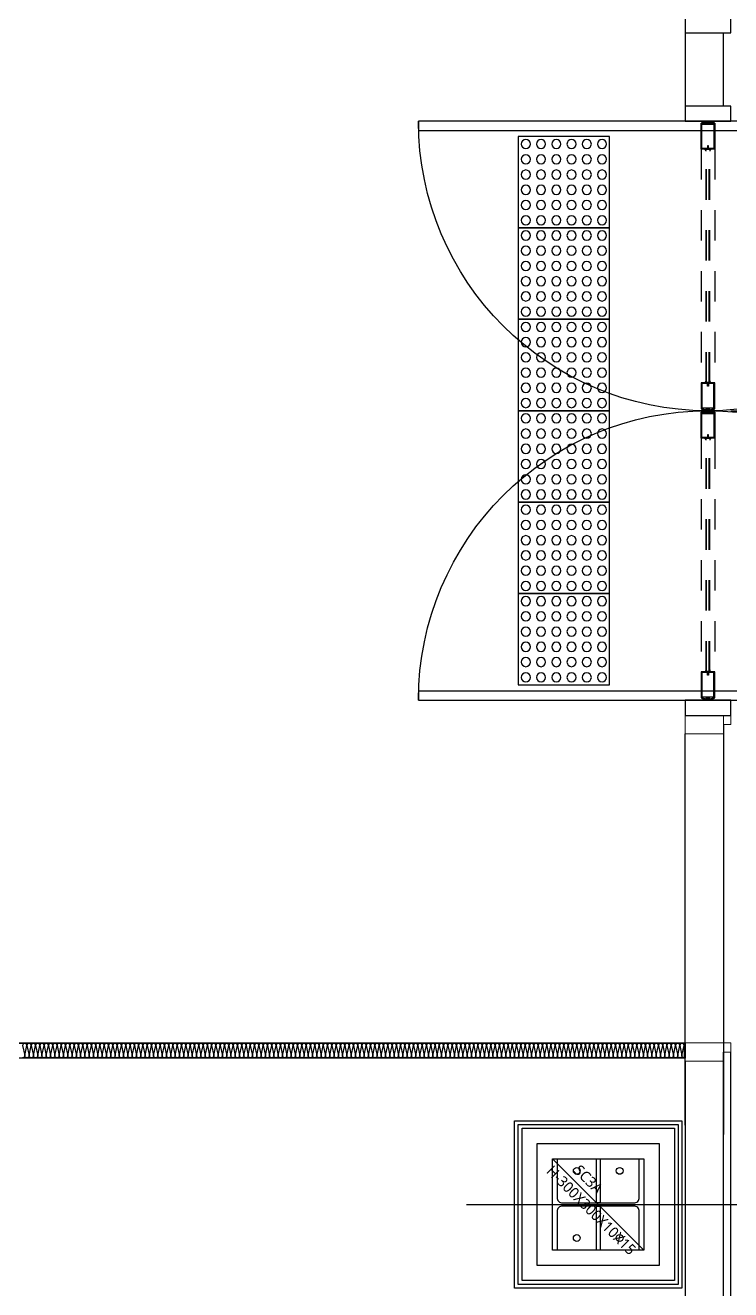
# Model space of a CAD drawing. Header units: millimetres. Extents: x 9 to 147, y 4 to 115.
# Drawn here: x 110.619 to 112.935, y 64.12 to 68.27 of the extents above; entities that cross this region are included whole.
import ezdxf
from ezdxf.enums import TextEntityAlignment as Align

# ---------------------------------------------------------------- set-up
doc = ezdxf.new("R2010")
doc.units = ezdxf.units.MM
doc.header["$LTSCALE"] = 200
doc.linetypes.add('XR-PLAN$0$CEN-GAUN', pattern=[32.2, 30, -1, 0.2, -1])
doc.linetypes.add('XR-PLAN$0$DASH', pattern=[0.35, 0.25, -0.1])
doc.layers.get('DEFPOINTS').update_dxf_attribs({"color": 137})
for name, color, linetype in [('XR-PLAN$0$01석고보드', 252, 'Continuous'), ('XR-PLAN$0$09GIRDER', 252, 'Continuous'), ('XR-PLAN$0$A-DOOR', 252, 'XR-PLAN$0$DASH'), ('XR-PLAN$0$CEN', 252, 'XR-PLAN$0$CEN-GAUN'), ('XR-PLAN$0$DOOR', 252, 'Continuous'), ('XR-PLAN$0$DOOR-OPEN', 252, 'Continuous'), ('XR-PLAN$0$ELE-4', 252, 'Continuous'), ('XR-PLAN$0$ETC-8', 252, 'Continuous'), ('XR-PLAN$0$HAT-INS', 252, 'Continuous'), ('XR-PLAN$0$STEEL BASE', 252, 'Continuous'), ('XR-PLAN$0$WIN-ELE', 252, 'Continuous'), ('XR-PLAN$0$WIN-GLASS', 252, 'Continuous')]:
    doc.layers.add(name, color=color, linetype=linetype)
doc.layers.add('XR-PLAN$0$WIN', color=252, linetype='Continuous', lineweight=0)
doc.styles.add('XR-PLAN$0$스타일1', font='MALGUN_0.TTF')

# ---------------------------------------------------------------- blocks, each defined once
blk = doc.blocks.new('*U143')
at = {"layer": 'XR-PLAN$0$HAT-INS'}
for points in [[(4494.3, 0, -0.414214), (4479.3, 15), (4494.3, 85, 1), (4464.3, 85), (4479.3, 15, -0.414214), (4464.3, 0, 0.414214)], [(4524.3, 0, -0.414214), (4509.3, 15), (4524.3, 85, 1), (4494.3, 85), (4509.3, 15, -0.414214), (4494.3, 0, 0.414214)], [(4554.3, 0, -0.414214), (4539.3, 15), (4554.3, 85, 1), (4524.3, 85), (4539.3, 15, -0.414214), (4524.3, 0, 0.414214)], [(4584.3, 0, -0.414214), (4569.3, 15), (4584.3, 85, 1), (4554.3, 85), (4569.3, 15, -0.414214), (4554.3, 0, 0.414214)], [(4614.3, 0, -0.414214), (4599.3, 15), (4614.3, 85, 1), (4584.3, 85), (4599.3, 15, -0.414214), (4584.3, 0, 0.414214)], [(4644.3, 0, -0.414214), (4629.3, 15), (4644.3, 85, 1), (4614.3, 85), (4629.3, 15, -0.414214), (4614.3, 0, 0.414214)], [(4674.3, 0, -0.414214), (4659.3, 15), (4674.3, 85, 1), (4644.3, 85), (4659.3, 15, -0.414214), (4644.3, 0, 0.414214)], [(4704.3, 0, -0.414214), (4689.3, 15), (4704.3, 85, 1), (4674.3, 85), (4689.3, 15, -0.414214), (4674.3, 0, 0.414214)], [(4734.3, 0, -0.414214), (4719.3, 15), (4734.3, 85, 1), (4704.3, 85), (4719.3, 15, -0.414214), (4704.3, 0, 0.414214)], [(4764.3, 0, -0.414214), (4749.3, 15), (4764.3, 85, 1), (4734.3, 85), (4749.3, 15, -0.414214), (4734.3, 0, 0.414214)], [(4794.3, 0, -0.414214), (4779.3, 15), (4794.3, 85, 1), (4764.3, 85), (4779.3, 15, -0.414214), (4764.3, 0, 0.414214)], [(4824.3, 0, -0.414214), (4809.3, 15), (4824.3, 85, 1), (4794.3, 85), (4809.3, 15, -0.414214), (4794.3, 0, 0.414214)], [(4854.3, 0, -0.414214), (4839.3, 15), (4854.3, 85, 1), (4824.3, 85), (4839.3, 15, -0.414214), (4824.3, 0, 0.414214)], [(4884.3, 0, -0.414214), (4869.3, 15), (4884.3, 85, 1), (4854.3, 85), (4869.3, 15, -0.414214), (4854.3, 0, 0.414214)], [(4914.3, 0, -0.414214), (4899.3, 15), (4914.3, 85, 1), (4884.3, 85), (4899.3, 15, -0.414214), (4884.3, 0, 0.414214)], [(4944.3, 0, -0.414214), (4929.3, 15), (4944.3, 85, 1), (4914.3, 85), (4929.3, 15, -0.414214), (4914.3, 0, 0.414214)], [(4974.3, 0, -0.414214), (4959.3, 15), (4974.3, 85, 1), (4944.3, 85), (4959.3, 15, -0.414214), (4944.3, 0, 0.414214)], [(5004.3, 0, -0.414214), (4989.3, 15), (5004.3, 85, 1), (4974.3, 85), (4989.3, 15, -0.414214), (4974.3, 0, 0.414214)], [(5034.3, 0, -0.414214), (5019.3, 15), (5034.3, 85, 1), (5004.3, 85), (5019.3, 15, -0.414214), (5004.3, 0, 0.414214)], [(5064.3, 0, -0.414214), (5049.3, 15), (5064.3, 85, 1), (5034.3, 85), (5049.3, 15, -0.414214), (5034.3, 0, 0.414214)], [(5094.3, 0, -0.414214), (5079.3, 15), (5094.3, 85, 1), (5064.3, 85), (5079.3, 15, -0.414214), (5064.3, 0, 0.414214)], [(5124.3, 0, -0.414214), (5109.3, 15), (5124.3, 85, 1), (5094.3, 85), (5109.3, 15, -0.414214), (5094.3, 0, 0.414214)], [(5154.3, 0, -0.414214), (5139.3, 15), (5154.3, 85, 1), (5124.3, 85), (5139.3, 15, -0.414214), (5124.3, 0, 0.414214)], [(5184.3, 0, -0.414214), (5169.3, 15), (5184.3, 85, 1), (5154.3, 85), (5169.3, 15, -0.414214), (5154.3, 0, 0.414214)], [(5214.3, 0, -0.414214), (5199.3, 15), (5214.3, 85, 1), (5184.3, 85), (5199.3, 15, -0.414214), (5184.3, 0, 0.414214)], [(5244.3, 0, -0.414214), (5229.3, 15), (5244.3, 85, 1), (5214.3, 85), (5229.3, 15, -0.414214), (5214.3, 0, 0.414214)], [(5274.3, 0, -0.414214), (5259.3, 15), (5274.3, 85, 1), (5244.3, 85), (5259.3, 15, -0.414214), (5244.3, 0, 0.414214)], [(5304.3, 0, -0.414214), (5289.3, 15), (5304.3, 85, 1), (5274.3, 85), (5289.3, 15, -0.414214), (5274.3, 0, 0.414214)], [(5334.3, 0, -0.414214), (5319.3, 15), (5334.3, 85, 1), (5304.3, 85), (5319.3, 15, -0.414214), (5304.3, 0, 0.414214)], [(5364.3, 0, -0.414214), (5349.3, 15), (5364.3, 85, 1), (5334.3, 85), (5349.3, 15, -0.414214), (5334.3, 0, 0.414214)], [(5394.3, 0, -0.414214), (5379.3, 15), (5394.3, 85, 1), (5364.3, 85), (5379.3, 15, -0.414214), (5364.3, 0, 0.414214)], [(5424.3, 0, -0.414214), (5409.3, 15), (5424.3, 85, 1), (5394.3, 85), (5409.3, 15, -0.414214), (5394.3, 0, 0.414214)], [(5454.3, 0, -0.414214), (5439.3, 15), (5454.3, 85, 1), (5424.3, 85), (5439.3, 15, -0.414214), (5424.3, 0, 0.414214)], [(5484.3, 0, -0.414214), (5469.3, 15), (5484.3, 85, 1), (5454.3, 85), (5469.3, 15, -0.414214), (5454.3, 0, 0.414214)], [(5514.3, 0, -0.414214), (5499.3, 15), (5514.3, 85, 1), (5484.3, 85), (5499.3, 15, -0.414214), (5484.3, 0, 0.414214)], [(5544.3, 0, -0.414214), (5529.3, 15), (5544.3, 85, 1), (5514.3, 85), (5529.3, 15, -0.414214), (5514.3, 0, 0.414214)], [(5574.3, 0, -0.414214), (5559.3, 15), (5574.3, 85, 1), (5544.3, 85), (5559.3, 15, -0.414214), (5544.3, 0, 0.414214)], [(5604.3, 0, -0.414214), (5589.3, 15), (5604.3, 85, 1), (5574.3, 85), (5589.3, 15, -0.414214), (5574.3, 0, 0.414214)], [(5634.3, 0, -0.414214), (5619.3, 15), (5634.3, 85, 1), (5604.3, 85), (5619.3, 15, -0.414214), (5604.3, 0, 0.414214)], [(5664.3, 0, -0.414214), (5649.3, 15), (5664.3, 85, 1), (5634.3, 85), (5649.3, 15, -0.414214), (5634.3, 0, 0.414214)], [(5694.3, 0, -0.414214), (5679.3, 15), (5694.3, 85, 1), (5664.3, 85), (5679.3, 15, -0.414214), (5664.3, 0, 0.414214)], [(5724.3, 0, -0.414214), (5709.3, 15), (5724.3, 85, 1), (5694.3, 85), (5709.3, 15, -0.414214), (5694.3, 0, 0.414214)], [(5754.3, 0, -0.414214), (5739.3, 15), (5754.3, 85, 1), (5724.3, 85), (5739.3, 15, -0.414214), (5724.3, 0, 0.414214)], [(5784.3, 0, -0.414214), (5769.3, 15), (5784.3, 85, 1), (5754.3, 85), (5769.3, 15, -0.414214), (5754.3, 0, 0.414214)], [(5814.3, 0, -0.414214), (5799.3, 15), (5814.3, 85, 1), (5784.3, 85), (5799.3, 15, -0.414214), (5784.3, 0, 0.414214)], [(5844.3, 0, -0.414214), (5829.3, 15), (5844.3, 85, 1), (5814.3, 85), (5829.3, 15, -0.414214), (5814.3, 0, 0.414214)], [(5874.3, 0, -0.414214), (5859.3, 15), (5874.3, 85, 1), (5844.3, 85), (5859.3, 15, -0.414214), (5844.3, 0, 0.414214)], [(5904.3, 0, -0.414214), (5889.3, 15), (5904.3, 85, 1), (5874.3, 85), (5889.3, 15, -0.414214), (5874.3, 0, 0.414214)], [(5934.3, 0, -0.414214), (5919.3, 15), (5934.3, 85, 1), (5904.3, 85), (5919.3, 15, -0.414214), (5904.3, 0, 0.414214)], [(5964.3, 0, -0.414214), (5949.3, 15), (5964.3, 85, 1), (5934.3, 85), (5949.3, 15, -0.414214), (5934.3, 0, 0.414214)], [(5994.3, 0, -0.414214), (5979.3, 15), (5994.3, 85, 1), (5964.3, 85), (5979.3, 15, -0.414214), (5964.3, 0, 0.414214)], [(6024.3, 0, -0.414214), (6009.3, 15), (6024.3, 85, 1), (5994.3, 85), (6009.3, 15, -0.414214), (5994.3, 0, 0.414214)], [(6054.3, 0, -0.414214), (6039.3, 15), (6054.3, 85, 1), (6024.3, 85), (6039.3, 15, -0.414214), (6024.3, 0, 0.414214)], [(6084.3, 0, -0.414214), (6069.3, 15), (6084.3, 85, 1), (6054.3, 85), (6069.3, 15, -0.414214), (6054.3, 0, 0.414214)], [(6114.3, 0, -0.414214), (6099.3, 15), (6114.3, 85, 1), (6084.3, 85), (6099.3, 15, -0.414214), (6084.3, 0, 0.414214)], [(6144.3, 0, -0.414214), (6129.3, 15), (6144.3, 85, 1), (6114.3, 85), (6129.3, 15, -0.414214), (6114.3, 0, 0.414214)], [(6174.3, 0, -0.414214), (6159.3, 15), (6174.3, 85, 1), (6144.3, 85), (6159.3, 15, -0.414214), (6144.3, 0, 0.414214)], [(6204.3, 0, -0.414214), (6189.3, 15), (6204.3, 85, 1), (6174.3, 85), (6189.3, 15, -0.414214), (6174.3, 0, 0.414214)], [(6234.3, 0, -0.414214), (6219.3, 15), (6234.3, 85, 1), (6204.3, 85), (6219.3, 15, -0.414214), (6204.3, 0, 0.414214)], [(6264.3, 0, -0.414214), (6249.3, 15), (6264.3, 85, 1), (6234.3, 85), (6249.3, 15, -0.414214), (6234.3, 0, 0.414214)], [(6294.3, 0, -0.414214), (6279.3, 15), (6294.3, 85, 1), (6264.3, 85), (6279.3, 15, -0.414214), (6264.3, 0, 0.414214)], [(6324.3, 0, -0.414214), (6309.3, 15), (6324.3, 85, 1), (6294.3, 85), (6309.3, 15, -0.414214), (6294.3, 0, 0.414214)], [(6354.3, 0, -0.414214), (6339.3, 15), (6354.3, 85, 1), (6324.3, 85), (6339.3, 15, -0.414214), (6324.3, 0, 0.414214)], [(6384.3, 0, -0.414214), (6369.3, 15), (6384.3, 85, 1), (6354.3, 85), (6369.3, 15, -0.414214), (6354.3, 0, 0.414214)], [(6414.3, 0, -0.414214), (6399.3, 15), (6414.3, 85, 1), (6384.3, 85), (6399.3, 15, -0.414214), (6384.3, 0, 0.414214)], [(6444.3, 0, -0.414214), (6429.3, 15), (6444.3, 85, 1), (6414.3, 85), (6429.3, 15, -0.414214), (6414.3, 0, 0.414214)], [(6474.3, 0, -0.414214), (6459.3, 15), (6474.3, 85, 1), (6444.3, 85), (6459.3, 15, -0.414214), (6444.3, 0, 0.414214)], [(6504.3, 0, -0.414214), (6489.3, 15), (6504.3, 85, 1), (6474.3, 85), (6489.3, 15, -0.414214), (6474.3, 0, 0.414214)], [(6534.3, 0, -0.414214), (6519.3, 15), (6534.3, 85, 1), (6504.3, 85), (6519.3, 15, -0.414214), (6504.3, 0, 0.414214)], [(6564.3, 0, -0.414214), (6549.3, 15), (6564.3, 85, 1), (6534.3, 85), (6549.3, 15, -0.414214), (6534.3, 0, 0.414214)], [(6594.3, 0, -0.414214), (6579.3, 15), (6594.3, 85, 1), (6564.3, 85), (6579.3, 15, -0.414214), (6564.3, 0, 0.414214)], [(6624.3, 0, -0.414214), (6609.3, 15), (6624.3, 85, 1), (6594.3, 85), (6609.3, 15, -0.414214), (6594.3, 0, 0.414214)], [(6654.3, 0, -0.414214), (6639.3, 15), (6654.3, 85, 1), (6624.3, 85), (6639.3, 15, -0.414214), (6624.3, 0, 0.414214)], [(6684.3, 0, -0.414214), (6669.3, 15), (6684.3, 85, 1), (6654.3, 85), (6669.3, 15, -0.414214), (6654.3, 0, 0.414214)], [(6714.3, 0, -0.414214), (6699.3, 15), (6714.3, 85, 1), (6684.3, 85), (6699.3, 15, -0.414214), (6684.3, 0, 0.414214)], [(6744.3, 0, -0.414214), (6729.3, 15), (6744.3, 85, 1), (6714.3, 85), (6729.3, 15, -0.414214), (6714.3, 0, 0.414214)], [(6774.3, 0, -0.414214), (6759.3, 15), (6774.3, 85, 1), (6744.3, 85), (6759.3, 15, -0.414214), (6744.3, 0, 0.414214)], [(6804.3, 0, -0.414214), (6789.3, 15), (6804.3, 85, 1), (6774.3, 85), (6789.3, 15, -0.414214), (6774.3, 0, 0.414214)], [(6834.3, 0, -0.414214), (6819.3, 15), (6834.3, 85, 1), (6804.3, 85), (6819.3, 15, -0.414214), (6804.3, 0, 0.414214)], [(6864.3, 0, -0.414214), (6849.3, 15), (6864.3, 85, 1), (6834.3, 85), (6849.3, 15, -0.414214), (6834.3, 0, 0.414214)], [(6894.3, 0, -0.414214), (6879.3, 15), (6894.3, 85, 1), (6864.3, 85), (6879.3, 15, -0.414214), (6864.3, 0, 0.414214)], [(6924.3, 0, -0.414214), (6909.3, 15), (6924.3, 85, 1), (6894.3, 85), (6909.3, 15, -0.414214), (6894.3, 0, 0.414214)], [(6954.3, 0, -0.414214), (6939.3, 15), (6954.3, 85, 1), (6924.3, 85), (6939.3, 15, -0.414214), (6924.3, 0, 0.414214)], [(6984.3, 0, -0.414214), (6969.3, 15), (6984.3, 85, 1), (6954.3, 85), (6969.3, 15, -0.414214), (6954.3, 0, 0.414214)], [(7014.3, 0, -0.414214), (6999.3, 15), (7014.3, 85, 1), (6984.3, 85), (6999.3, 15, -0.414214), (6984.3, 0, 0.414214)], [(7044.3, 0, -0.414214), (7029.3, 15), (7044.3, 85, 1), (7014.3, 85), (7029.3, 15, -0.414214), (7014.3, 0, 0.414214)], [(7074.3, 0, -0.414214), (7059.3, 15), (7074.3, 85, 1), (7044.3, 85), (7059.3, 15, -0.414214), (7044.3, 0, 0.414214)], [(7104.3, 0, -0.414214), (7089.3, 15), (7104.3, 85, 1), (7074.3, 85), (7089.3, 15, -0.414214), (7074.3, 0, 0.414214)], [(7134.3, 0, -0.414214), (7119.3, 15), (7134.3, 85, 1), (7104.3, 85), (7119.3, 15, -0.414214), (7104.3, 0, 0.414214)], [(7164.3, 0, -0.414214), (7149.3, 15), (7164.3, 85, 1), (7134.3, 85), (7149.3, 15, -0.414214), (7134.3, 0, 0.414214)], [(7194.3, 0, -0.414214), (7179.3, 15), (7194.3, 85, 1), (7164.3, 85), (7179.3, 15, -0.414214), (7164.3, 0, 0.414214)], [(7224.3, 0, -0.414214), (7209.3, 15), (7224.3, 85, 1), (7194.3, 85), (7209.3, 15, -0.414214), (7194.3, 0, 0.414214)], [(7254.3, 0, -0.414214), (7239.3, 15), (7254.3, 85, 1), (7224.3, 85), (7239.3, 15, -0.414214), (7224.3, 0, 0.414214)], [(7284.3, 0, -0.414214), (7269.3, 15), (7284.3, 85, 1), (7254.3, 85), (7269.3, 15, -0.414214), (7254.3, 0, 0.414214)], [(7314.3, 0, -0.414214), (7299.3, 15), (7314.3, 85, 1), (7284.3, 85), (7299.3, 15, -0.414214), (7284.3, 0, 0.414214)], [(7344.3, 0, -0.414214), (7329.3, 15), (7344.3, 85, 1), (7314.3, 85), (7329.3, 15, -0.414214), (7314.3, 0, 0.414214)], [(7374.3, 0, -0.414214), (7359.3, 15), (7374.3, 85, 1), (7344.3, 85), (7359.3, 15, -0.414214), (7344.3, 0, 0.414214)], [(7404.3, 0, -0.414214), (7389.3, 15), (7404.3, 85, 1), (7374.3, 85), (7389.3, 15, -0.414214), (7374.3, 0, 0.414214)], [(7434.3, 0, -0.414214), (7419.3, 15), (7434.3, 85, 1), (7404.3, 85), (7419.3, 15, -0.414214), (7404.3, 0, 0.414214)], [(7464.3, 0, -0.414214), (7449.3, 15), (7464.3, 85, 1), (7434.3, 85), (7449.3, 15, -0.414214), (7434.3, 0, 0.414214)], [(7494.3, 0, -0.414214), (7479.3, 15), (7494.3, 85, 1), (7464.3, 85), (7479.3, 15, -0.414214), (7464.3, 0, 0.414214)], [(7524.3, 0, -0.414214), (7509.3, 15), (7524.3, 85, 1), (7494.3, 85), (7509.3, 15, -0.414214), (7494.3, 0, 0.414214)], [(7554.3, 0, -0.414214), (7539.3, 15), (7554.3, 85, 1), (7524.3, 85), (7539.3, 15, -0.414214), (7524.3, 0, 0.414214)], [(7584.3, 0, -0.414214), (7569.3, 15), (7584.3, 85, 1), (7554.3, 85), (7569.3, 15, -0.414214), (7554.3, 0, 0.414214)], [(7614.3, 0, -0.414214), (7599.3, 15), (7614.3, 85, 1), (7584.3, 85), (7599.3, 15, -0.414214), (7584.3, 0, 0.414214)], [(7644.3, 0, -0.414214), (7629.3, 15), (7644.3, 85, 1), (7614.3, 85), (7629.3, 15, -0.414214), (7614.3, 0, 0.414214)], [(7674.3, 0, -0.414214), (7659.3, 15), (7674.3, 85, 1), (7644.3, 85), (7659.3, 15, -0.414214), (7644.3, 0, 0.414214)], [(7704.3, 0, -0.414214), (7689.3, 15), (7704.3, 85, 1), (7674.3, 85), (7689.3, 15, -0.414214), (7674.3, 0, 0.414214)], [(7734.3, 0, -0.414214), (7719.3, 15), (7734.3, 85, 1), (7704.3, 85), (7719.3, 15, -0.414214), (7704.3, 0, 0.414214)], [(7764.3, 0, -0.414214), (7749.3, 15), (7764.3, 85, 1), (7734.3, 85), (7749.3, 15, -0.414214), (7734.3, 0, 0.414214)], [(7794.3, 0, -0.414214), (7779.3, 15), (7794.3, 85, 1), (7764.3, 85), (7779.3, 15, -0.414214), (7764.3, 0, 0.414214)], [(7824.3, 0, -0.414214), (7809.3, 15), (7824.3, 85, 1), (7794.3, 85), (7809.3, 15, -0.414214), (7794.3, 0, 0.414214)], [(7854.3, 0, -0.414214), (7839.3, 15), (7854.3, 85, 1), (7824.3, 85), (7839.3, 15, -0.414214), (7824.3, 0, 0.414214)], [(7884.3, 0, -0.414214), (7869.3, 15), (7884.3, 85, 1), (7854.3, 85), (7869.3, 15, -0.414214), (7854.3, 0, 0.414214)], [(7914.3, 0, -0.414214), (7899.3, 15), (7914.3, 85, 1), (7884.3, 85), (7899.3, 15, -0.414214), (7884.3, 0, 0.414214)], [(7944.3, 0, -0.414214), (7929.3, 15), (7944.3, 85, 1), (7914.3, 85), (7929.3, 15, -0.414214), (7914.3, 0, 0.414214)], [(7974.3, 0, -0.414214), (7959.3, 15), (7974.3, 85, 1), (7944.3, 85), (7959.3, 15, -0.414214), (7944.3, 0, 0.414214)], [(8004.3, 0, -0.414214), (7989.3, 15), (8004.3, 85, 1), (7974.3, 85), (7989.3, 15, -0.414214), (7974.3, 0, 0.414214)], [(8034.3, 0, -0.414214), (8019.3, 15), (8034.3, 85, 1), (8004.3, 85), (8019.3, 15, -0.414214), (8004.3, 0, 0.414214)], [(8064.3, 0, -0.414214), (8049.3, 15), (8064.3, 85, 1), (8034.3, 85), (8049.3, 15, -0.414214), (8034.3, 0, 0.414214)], [(8094.3, 0, -0.414214), (8079.3, 15), (8094.3, 85, 1), (8064.3, 85), (8079.3, 15, -0.414214), (8064.3, 0, 0.414214)], [(8124.3, 0, -0.414214), (8109.3, 15), (8124.3, 85, 1), (8094.3, 85), (8109.3, 15, -0.414214), (8094.3, 0, 0.414214)], [(8154.3, 0, -0.414214), (8139.3, 15), (8154.3, 85, 1), (8124.3, 85), (8139.3, 15, -0.414214), (8124.3, 0, 0.414214)], [(8184.3, 0, -0.414214), (8169.3, 15), (8184.3, 85, 1), (8154.3, 85), (8169.3, 15, -0.414214), (8154.3, 0, 0.414214)], [(8214.3, 0, -0.414214), (8199.3, 15), (8214.3, 85, 1), (8184.3, 85), (8199.3, 15, -0.414214), (8184.3, 0, 0.414214)], [(8244.3, 0, -0.414214), (8229.3, 15), (8244.3, 85, 1), (8214.3, 85), (8229.3, 15, -0.414214), (8214.3, 0, 0.414214)], [(8274.3, 0, -0.414214), (8259.3, 15), (8274.3, 85, 1), (8244.3, 85), (8259.3, 15, -0.414214), (8244.3, 0, 0.414214)], [(8304.3, 0, -0.414214), (8289.3, 15), (8304.3, 85, 1), (8274.3, 85), (8289.3, 15, -0.414214), (8274.3, 0, 0.414214)], [(8334.3, 0, -0.414214), (8319.3, 15), (8334.3, 85, 1), (8304.3, 85), (8319.3, 15, -0.414214), (8304.3, 0, 0.414214)], [(8364.3, 0, -0.414214), (8349.3, 15), (8364.3, 85, 1), (8334.3, 85), (8349.3, 15, -0.414214), (8334.3, 0, 0.414214)], [(8394.3, 0, -0.414214), (8379.3, 15), (8394.3, 85, 1), (8364.3, 85), (8379.3, 15, -0.414214), (8364.3, 0, 0.414214)], [(8424.3, 0, -0.414214), (8409.3, 15), (8424.3, 85, 1), (8394.3, 85), (8409.3, 15, -0.414214), (8394.3, 0, 0.414214)], [(8454.3, 0, -0.414214), (8439.3, 15), (8454.3, 85, 1), (8424.3, 85), (8439.3, 15, -0.414214), (8424.3, 0, 0.414214)], [(8484.3, 0, -0.414214), (8469.3, 15), (8484.3, 85, 1), (8454.3, 85), (8469.3, 15, -0.414214), (8454.3, 0, 0.414214)], [(8514.3, 0, -0.414214), (8499.3, 15), (8514.3, 85, 1), (8484.3, 85), (8499.3, 15, -0.414214), (8484.3, 0, 0.414214)], [(8544.3, 0, -0.414214), (8529.3, 15), (8544.3, 85, 1), (8514.3, 85), (8529.3, 15, -0.414214), (8514.3, 0, 0.414214)], [(8574.3, 0, -0.414214), (8559.3, 15), (8574.3, 85, 1), (8544.3, 85), (8559.3, 15, -0.414214), (8544.3, 0, 0.414214)], [(8604.3, 0, -0.414214), (8589.3, 15), (8604.3, 85, 1), (8574.3, 85), (8589.3, 15, -0.414214), (8574.3, 0, 0.414214)], [(8634.3, 0, -0.414214), (8619.3, 15), (8634.3, 85, 1), (8604.3, 85), (8619.3, 15, -0.414214), (8604.3, 0, 0.414214)], [(8664.3, 0, -0.414214), (8649.3, 15), (8664.3, 85, 1), (8634.3, 85), (8649.3, 15, -0.414214), (8634.3, 0, 0.414214)], [(8694.3, 0, -0.414214), (8679.3, 15), (8694.3, 85, 1), (8664.3, 85), (8679.3, 15, -0.414214), (8664.3, 0, 0.414214)], [(8724.3, 0, -0.414214), (8709.3, 15), (8724.3, 85, 1), (8694.3, 85), (8709.3, 15, -0.414214), (8694.3, 0, 0.414214)], [(8754.3, 0, -0.414214), (8739.3, 15), (8754.3, 85, 1), (8724.3, 85), (8739.3, 15, -0.414214), (8724.3, 0, 0.414214)], [(8784.3, 0, -0.414214), (8769.3, 15), (8784.3, 85, 1), (8754.3, 85), (8769.3, 15, -0.414214), (8754.3, 0, 0.414214)], [(8814.3, 0, -0.414214), (8799.3, 15), (8814.3, 85, 1), (8784.3, 85), (8799.3, 15, -0.414214), (8784.3, 0, 0.414214)], [(8844.3, 0, -0.414214), (8829.3, 15), (8844.3, 85, 1), (8814.3, 85), (8829.3, 15, -0.414214), (8814.3, 0, 0.414214)], [(8874.3, 0, -0.414214), (8859.3, 15), (8874.3, 85, 1), (8844.3, 85), (8859.3, 15, -0.414214), (8844.3, 0, 0.414214)], [(8904.3, 0, -0.414214), (8889.3, 15), (8904.3, 85, 1), (8874.3, 85), (8889.3, 15, -0.414214), (8874.3, 0, 0.414214)], [(8934.3, 0, -0.414214), (8919.3, 15), (8934.3, 85, 1), (8904.3, 85), (8919.3, 15, -0.414214), (8904.3, 0, 0.414214)], [(8964.3, 0, -0.414214), (8949.3, 15), (8964.3, 85, 1), (8934.3, 85), (8949.3, 15, -0.414214), (8934.3, 0, 0.414214)], [(8994.3, 0, -0.414214), (8979.3, 15), (8994.3, 85, 1), (8964.3, 85), (8979.3, 15, -0.414214), (8964.3, 0, 0.414214)], [(9024.3, 0, -0.414214), (9009.3, 15), (9024.3, 85, 1), (8994.3, 85), (9009.3, 15, -0.414214), (8994.3, 0, 0.414214)], [(9054.3, 0, -0.414214), (9039.3, 15), (9054.3, 85, 1), (9024.3, 85), (9039.3, 15, -0.414214), (9024.3, 0, 0.414214)], [(9084.3, 0, -0.414214), (9069.3, 15), (9084.3, 85, 1), (9054.3, 85), (9069.3, 15, -0.414214), (9054.3, 0, 0.414214)]]:
    blk.add_lwpolyline(points, format="xyb", dxfattribs=at)
blk = doc.blocks.new('XR-PLAN$0$HIDDENBAR-EDG')
at = {"layer": 'XR-PLAN$0$WIN'}
for p, q in [((0, 126), (60, 126)), ((0, 0), (0, 126)), ((30, 126), (30, 150)), ((30, 150), (60, 150)), ((60, 150), (60, 0)), ((60, 0), (0, 0))]:
    blk.add_line(p, q, dxfattribs=at)
blk = doc.blocks.new('XR-PLAN$0$1층 창문-1')
at = {"layer": 'XR-PLAN$0$WIN-ELE'}
blk.add_line((112785, 64870), (112785, 56930), dxfattribs=at)
at = {"layer": 'XR-PLAN$0$WIN-GLASS', "ltscale": 2}
for p, q in [((112911, 56900), (112911, 64900)), ((112935, 56900), (112935, 64900))]:
    blk.add_line(p, q, dxfattribs=at)
at = {"layer": 'XR-PLAN$0$WIN', "linetype": 'Continuous', "xscale": -1, "rotation": 270}
blk.add_blockref('XR-PLAN$0$HIDDENBAR-EDG', (112785, 64870), dxfattribs=at)
blk = doc.blocks.new('XR-PLAN$0$XR-plan$0$A$C268F5B88')
blk.add_lwpolyline([(0, 300), (300, 300), (300, 0), (0, 0)], close=True)
for centre in [(25, 275), (75, 275), (125, 275), (175, 275), (225, 275), (275, 275), (25, 225), (75, 225), (125, 225), (175, 225), (225, 225), (275, 225), (25, 175), (75, 175), (125, 175), (175, 175), (225, 175), (275, 175), (25, 125), (75, 125), (125, 125), (175, 125), (225, 125), (275, 125), (25, 75), (75, 75), (125, 75), (175, 75), (225, 75), (275, 75), (25, 25), (75, 25), (125, 25), (175, 25), (225, 25), (275, 25)]:
    blk.add_circle(centre, 15)
blk = doc.blocks.new('XR-PLAN$0$D-2000C_AD')
at = {"layer": 'XR-PLAN$0$DOOR'}
for points in [[(50, 950), (80, 950), (80, -950), (50, -950)], [(1920, 950), (1950, 950), (1950, -950), (1920, -950)], [(50, -75), (0, -75), (0, 75), (50, 75)], [(2000, -75), (1950, -75), (1950, 75), (2000, 75)]]:
    blk.add_lwpolyline(points, close=True, dxfattribs=at)
at = {"layer": 'XR-PLAN$0$DOOR-OPEN'}
for centre, start, end in [((50, 0), 270, 90), ((1950, 0), 90, 270)]:
    blk.add_arc(centre, 950, start, end, dxfattribs=at)
blk = doc.blocks.new('XR-PLAN$0$A$C415a042e')
at = {"layer": 'XR-PLAN$0$A-DOOR'}
h = blk.add_hatch(dxfattribs=at)
h.set_pattern_fill('ANSI37', color=256, scale=0.5, style=0)
h.set_pattern_definition([(315, (-3426604.3902, -1209996.1057), (-1.1225320151, -1.1225320151), []), (225, (-3426604.3902, -1209996.1057), (-1.1225320151, 1.1225320151), [])])
h.paths.add_polyline_path([(28.5, 1008.2), (28.5, 1013.9), (22.5, 1013.9), (22.5, 1014.9), (34, 1014.9, 0.33913)])
h.paths.add_polyline_path([(11, 1014.9), (22.5, 1014.9), (22.5, 1013.9), (16.5, 1013.9), (16.5, 1008.2, 0.33913)])
h = blk.add_hatch(dxfattribs=at)
h.set_pattern_fill('ANSI37', color=256, scale=0.5, style=0)
h.set_pattern_definition([(315, (-3426464.3902, -1208408.958), (-1.1225320151, -1.1225320151), []), (225, (-3426464.3902, -1208408.958), (-1.1225320151, 1.1225320151), [])])
h.paths.add_polyline_path([(28.5, 254.7), (28.5, 249), (22.5, 249), (22.5, 248), (34, 248, -0.33913)])
h.paths.add_polyline_path([(11, 248), (22.5, 248), (22.5, 249), (16.5, 249), (16.5, 254.7, -0.33913)])
for p, q in [((0, 1014.9), (0, 1099.9)), ((1.2, 1099.1), (1.2, 1016.1)), ((17.3, 1097.7), (17.3, 1103.5)), ((18.5, 1104.8), (18.5, 1097.7)), ((26.5, 1097.7), (26.5, 1104.8)), ((27.7, 1103.5), (27.7, 1097.7)), ((43.8, 1016.1), (43.8, 1099.1)), ((45, 1099.9), (45, 1014.9)), ((45, 1014.9), (0, 1014.9)), ((0, 1014.9), (0, 248)), ((1.2, 1016.1), (43.8, 1016.1)), ((28.5, 1013.9), (16.5, 1013.9)), ((16.5, 249), (16.5, 1013.9)), ((18.5, 249), (18.5, 1013.9)), ((26.5, 249), (26.5, 1013.9)), ((28.5, 249), (28.5, 1013.9)), ((45, 1014.9), (45, 248)), ((28.5, 249), (16.5, 249)), ((45, 248), (0, 248)), ((0, 248), (0, 163)), ((1.2, 246.8), (43.8, 246.8)), ((1.2, 163.8), (1.2, 246.8)), ((43.8, 246.8), (43.8, 163.8)), ((45, 163), (45, 248)), ((17.3, 165.2), (17.3, 159.5)), ((18.5, 158.2), (18.5, 165.2)), ((26.5, 165.2), (26.5, 158.2)), ((27.7, 159.5), (27.7, 165.2))]:
    blk.add_line(p, q, dxfattribs=at)
for points in [[(1.2, 1016.1), (22, 1016.1), (22, 1026.1), (20.8, 1026.1), (20.8, 1017.3), (2.4, 1017.3), (2.4, 1096.5), (42.6, 1096.5), (42.6, 1017.3), (24.2, 1017.3), (24.2, 1026.1), (23, 1026.1), (23, 1016.1), (43.8, 1016.1), (43.8, 1097.7), (1.2, 1097.7)], [(26.2, 1097.9), (26.2, 1098.9), (18.7, 1098.9), (18.7, 1097.9)], [(1.2, 246.8), (22, 246.8), (22, 236.8), (20.8, 236.8), (20.8, 245.6), (2.4, 245.6), (2.4, 166.4), (42.6, 166.4), (42.6, 245.6), (24.2, 245.6), (24.2, 236.8), (23, 236.8), (23, 246.8), (43.8, 246.8), (43.8, 165.2), (1.2, 165.2)], [(26.2, 165), (26.2, 164), (18.7, 164), (18.7, 165)]]:
    blk.add_lwpolyline(points, close=True, dxfattribs=at)
for centre, radius, start, end in [((22.5, 1051.8), 53.1, 94.3181, 115.0576), ((22.5, 1051.8), 51.9, 95.7475, 114.2178), ((-15.9, 1098.2), 35.4, 1.1396, 13.4283), ((-15.9, 1098.2), 35.9, 1.1253, 13.4073), ((-25.7, 1098.1), 46.2, 0.9808, 11.8684), ((-25.7, 1098.1), 46.7, 0.9703, 11.8684), ((-25.7, 1098.1), 47.2, 0.96, 11.8684), ((-25.7, 1098.1), 47.7, 0.9502, 11.8469), ((-25.6, 1098.1), 48.1, 0.9413, 11.7482), ((70.6, 1098.1), 48.1, 168.2518, 179.0587), ((70.7, 1098.1), 47.7, 168.1531, 179.0498), ((70.7, 1098.1), 47.2, 168.1316, 179.04), ((70.7, 1098.1), 46.7, 168.1316, 179.0297), ((70.7, 1098.1), 46.2, 168.1316, 179.0192), ((60.9, 1098.2), 35.9, 166.5927, 178.8747), ((60.9, 1098.2), 35.4, 166.5717, 178.8604), ((22.5, 1051.8), 53.1, 64.9424, 85.6819), ((22.5, 1051.8), 51.9, 65.7822, 84.2525), ((9.4, 1007.9), 7.15, 2.1571, 77.0905), ((35.6, 1007.9), 7.15, 102.9095, 177.8429), ((9.4, 255), 7.15, 282.9095, 357.8429), ((35.6, 255), 7.15, 182.1571, 257.0905), ((22.5, 211.1), 53.1, 244.9424, 265.6819), ((22.5, 211.1), 51.9, 245.7822, 264.2525), ((-15.9, 164.7), 35.4, 346.5717, 358.8604), ((-15.9, 164.7), 35.9, 346.5927, 358.8747), ((-25.7, 164.8), 46.2, 348.1316, 359.0192), ((-25.7, 164.8), 46.7, 348.1316, 359.0297), ((-25.7, 164.8), 47.2, 348.1316, 359.04), ((-25.7, 164.8), 47.7, 348.1531, 359.0498), ((-25.6, 164.8), 48.1, 348.2518, 359.0587), ((70.6, 164.8), 48.1, 180.9413, 191.7482), ((70.7, 164.8), 47.7, 180.9502, 191.8469), ((70.7, 164.8), 47.2, 180.96, 191.8684), ((70.7, 164.8), 46.7, 180.9703, 191.8684), ((70.7, 164.8), 46.2, 180.9808, 191.8684), ((60.9, 164.7), 35.9, 181.1253, 193.4073), ((60.9, 164.7), 35.4, 181.1396, 193.4283), ((22.5, 211.1), 53.1, 274.3181, 295.0576), ((22.5, 211.1), 51.9, 275.7475, 294.2178)]:
    blk.add_arc(centre, radius, start, end, dxfattribs=at)
blk = doc.blocks.new('XR-PLAN$0$S-SC3A')
at = {"layer": 'DEFPOINTS'}
blk.add_line((-150, -150), (150, 150), dxfattribs=at)
blk.add_lwpolyline([(-150, 150), (150, 150), (150, -150), (-150, -150)], close=True, dxfattribs=at)
at = {"layer": 'XR-PLAN$0$09GIRDER'}
blk.add_lwpolyline([(-150, -150), (-150, -135), (-23, -135, 0.414214), (-5, -117), (-5, 117, 0.414214), (-23, 135), (-150, 135), (-150, 150), (150, 150), (150, 135), (23, 135, 0.414214), (5, 117), (5, -117, 0.414214), (23, -135), (150, -135), (150, -150)], format="xyb", close=True, dxfattribs=at)
at = {"layer": 'XR-PLAN$0$STEEL BASE'}
for points in [[(-200, 200), (200, 200), (200, -200), (-200, -200)], [(-150, 6), (-5, 6), (-5, -6), (-150, -6)], [(5, 6), (150, 6), (150, -6), (5, -6)]]:
    blk.add_lwpolyline(points, close=True, dxfattribs=at)
for centre in [(-110, 70.5), (110, 70.5), (-110, -70.5), (110, -70.5)]:
    blk.add_circle(centre, 11, dxfattribs=at)
at = {"layer": 'DEFPOINTS', "style": 'XR-PLAN$0$스타일1'}
blk.add_text('H-300X300X10X15', height=35, rotation=45, dxfattribs=at).set_placement((18.7, -22.5), align=Align.MIDDLE_CENTER)
blk.add_text('SC3A', height=35, rotation=45, dxfattribs=at).set_placement((-108.6, -82.9))
blk = doc.blocks.new('XR-PLAN$0$x-stu-1Fcol')
at = {"rotation": 270}
blk.add_blockref('XR-PLAN$0$S-SC3A', (71000, -21500), dxfattribs=at)

msp = doc.modelspace()

# ---------------------------------------------------------------- linework, layer by layer
for p, q in [((112.785, 68.245), (112.785, 68.005)), ((112.911, 68.005), (112.911, 68.245)), ((112.785, 64.66), (112.785, 65.945)), ((112.911, 65.975), (112.911, 64.63))]:
    msp.add_line(p, q)
msp.add_lwpolyline([(112.25, 64.65), (112.75, 64.65), (112.75, 64.15), (112.25, 64.15)], close=True)
at = {"layer": 'XR-PLAN$0$01석고보드'}
for points in [[(112.225, 64.675), (112.775, 64.675), (112.775, 64.125), (112.225, 64.125)], [(112.2375, 64.6625), (112.7625, 64.6625), (112.7625, 64.1375), (112.2375, 64.1375)]]:
    msp.add_lwpolyline(points, close=True, dxfattribs=at)
at = {"layer": 'XR-PLAN$0$CEN'}
msp.add_line((112.0681, 64.4), (117.5, 64.4), dxfattribs=at)
at = {"layer": 'XR-PLAN$0$ELE-4'}
msp.add_lwpolyline([(107.775, 64.88), (107.775, 64.93), (112.785, 64.93), (112.785, 64.88), (107.775, 64.88)], dxfattribs=at)
at = {"layer": 'XR-PLAN$0$ELE-4', "ltscale": 253}
msp.add_lwpolyline([(107.775, 64.89), (107.7766, 64.89), (107.7766, 64.8816), (112.7834, 64.8816), (112.7834, 64.9284), (107.7766, 64.9284), (107.7766, 64.92), (107.775, 64.92)], dxfattribs=at)
at = {"layer": 'XR-PLAN$0$HAT-INS'}
msp.add_line((112.935, 67.005), (113.235, 67.005), dxfattribs=at)

# ---------------------------------------------------------------- block references
at = {"xscale": 0.001, "yscale": 0.001, "zscale": 0.001}
msp.add_blockref('XR-PLAN$0$x-stu-1Fcol', (41.5, 85.9), dxfattribs=at)
at = {"layer": 'XR-PLAN$0$A-DOOR', "xscale": 0.001, "yscale": 0.001, "zscale": 0.001}
for p in [(112.8375, 66.8485), (112.8375, 65.8998)]:
    msp.add_blockref('XR-PLAN$0$A$C415a042e', p, dxfattribs=at)
at = {"layer": 'XR-PLAN$0$DOOR', "xscale": -0.001, "yscale": 0.001, "zscale": 0.001, "rotation": 270}
for p in [(112.86, 68.245), (112.86, 66.005)]:
    msp.add_blockref('XR-PLAN$0$D-2000C_AD', p, dxfattribs=at)
at = {"layer": 'XR-PLAN$0$ELE-4', "xscale": 0.001, "yscale": 0.001, "zscale": 0.001}
msp.add_blockref('XR-PLAN$0$1층 창문-1', (0, 0), dxfattribs=at)
at = {"layer": 'XR-PLAN$0$ETC-8', "xscale": -0.001, "yscale": 0.001, "zscale": 0.001, "rotation": 180}
for p in [(112.2375, 67.905), (112.2375, 67.605), (112.2375, 67.305), (112.2375, 67.005), (112.2375, 66.705), (112.2375, 66.405)]:
    msp.add_blockref('XR-PLAN$0$XR-plan$0$A$C268F5B88', p, dxfattribs=at)
at = {"layer": 'XR-PLAN$0$HAT-INS', "xscale": 0.00047, "yscale": 0.00047, "zscale": 0.00047}
msp.add_blockref('*U143', (108.5125, 64.8816), dxfattribs=at)
at = {"layer": 'XR-PLAN$0$WIN', "xscale": -0.001, "yscale": 0.001, "zscale": 0.001, "rotation": 270}
msp.add_blockref('XR-PLAN$0$HIDDENBAR-EDG', (112.785, 65.945), dxfattribs=at)

doc.saveas('drawing.dxf')
